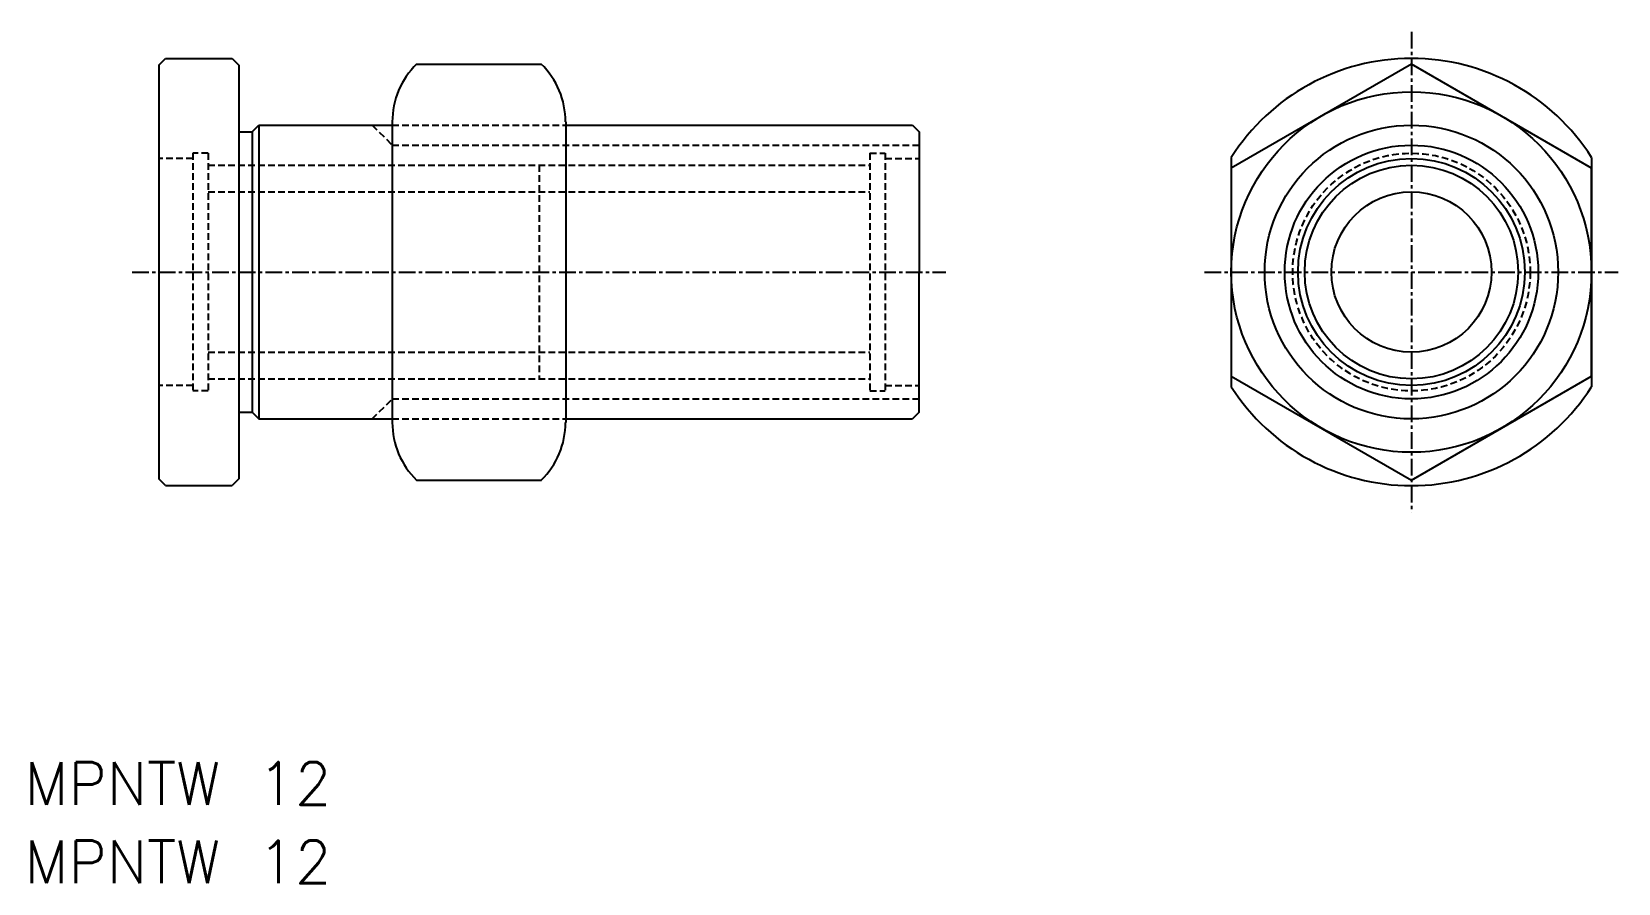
# Model space of a CAD drawing. Extents: x 225 to 344, y -117 to -53.
import ezdxf

# ---------------------------------------------------------------- set-up
doc = ezdxf.new("R2010")
doc.units = 0
doc.linetypes.add('CENTER', pattern=[2, 1.25, -0.25, 0.25, -0.25])
doc.linetypes.add('DASHED', pattern=[0.75, 0.5, -0.25])
doc.layers.get('0').update_dxf_attribs({"linetype": 'CONTINUOUS'})
doc.layers.add('CENTER', color=1, linetype='CENTER')
doc.styles.get("Standard").update_dxf_attribs({"font": 'txt.shx', "bigfont": 'bigfont.shx'})

msp = doc.modelspace()

# ---------------------------------------------------------------- linework, layer by layer
at = {"color": 7, "linetype": 'CONTINUOUS'}
for p, q in [((234.71, -55.98), (235.21, -55.48)), ((235.21, -55.48), (240.21, -55.48)), ((240.21, -55.48), (240.71, -55.98)), ((234.71, -55.98), (234.71, -86.98)), ((240.71, -55.98), (240.71, -86.98)), ((254.02, -55.9), (263.39, -55.9)), ((241.71, -60.98), (242.21, -60.48)), ((242.21, -60.48), (252.21, -60.48)), ((242.21, -60.48), (242.21, -82.48)), ((252.21, -60.23), (252.21, -82.74)), ((265.21, -60.23), (265.21, -82.74)), ((265.21, -60.48), (291.21, -60.48)), ((291.21, -60.48), (291.71, -60.98)), ((240.71, -60.98), (241.71, -60.98)), ((241.71, -60.98), (241.71, -81.98)), ((291.71, -60.98), (291.71, -71.48)), ((315.1, -62.9), (315.1, -80.07)), ((342.1, -62.9), (342.1, -80.07)), ((291.71, -81.98), (291.71, -71.48)), ((240.71, -81.98), (241.71, -81.98)), ((241.71, -81.98), (242.21, -82.48)), ((291.71, -81.98), (291.21, -82.48)), ((242.21, -82.48), (252.21, -82.48)), ((265.21, -82.48), (291.21, -82.48)), ((235.21, -87.48), (234.71, -86.98)), ((235.21, -87.48), (240.21, -87.48)), ((240.71, -86.98), (240.21, -87.48)), ((254.02, -87.07), (263.39, -87.07))]:
    msp.add_line(p, q, dxfattribs=at)
at = {"color": 3, "linetype": 'DASHED'}
for p, q in [((250.71, -60.48), (252.21, -61.98)), ((252.21, -60.48), (265.21, -60.48)), ((237.26, -62.98), (234.71, -62.98)), ((238.41, -62.58), (237.26, -62.58)), ((237.26, -62.58), (237.26, -80.38)), ((238.41, -62.58), (238.41, -80.38)), ((252.21, -61.98), (291.71, -61.98)), ((288.01, -62.58), (289.16, -62.58)), ((288.01, -62.58), (288.01, -80.38)), ((289.16, -62.58), (289.16, -80.38)), ((289.16, -62.98), (291.71, -62.98)), ((238.41, -63.48), (288.01, -63.48)), ((263.21, -63.48), (263.21, -79.48)), ((238.41, -65.48), (288.01, -65.48)), ((238.41, -77.48), (288.01, -77.48)), ((238.41, -79.48), (288.01, -79.48)), ((237.26, -79.98), (234.71, -79.98)), ((238.41, -80.38), (237.26, -80.38)), ((288.01, -80.38), (289.16, -80.38)), ((289.16, -79.98), (291.71, -79.98)), ((250.71, -82.48), (252.21, -80.98)), ((252.21, -80.98), (291.71, -80.98)), ((252.21, -82.48), (265.21, -82.48))]:
    msp.add_line(p, q, dxfattribs=at)
at = {"color": 7, "linetype": 'CONTINUOUS'}
msp.add_lwpolyline([(315.1, -79.28), (328.6, -87.07), (342.1, -79.28), (342.1, -63.69), (328.6, -55.9), (315.1, -63.69)], close=True, dxfattribs=at)
for radius in [13.5, 11, 8.5, 8, 6]:
    msp.add_circle((328.6, -71.48), radius, dxfattribs=at)
at = {"color": 3, "linetype": 'CONTINUOUS'}
msp.add_circle((328.6, -71.48), 9.5, dxfattribs=at)
at = {"color": 3, "linetype": 'DASHED'}
msp.add_circle((328.6, -71.48), 8.9, dxfattribs=at)
at = {"color": 7, "linetype": 'CONTINUOUS'}
for centre, radius, start, end in [((328.6, -71.48), 16, 32.4617, 147.5383), ((258.27, -60.23), 6.06, 134.4393, 180), ((259.14, -60.23), 6.06, 0, 45.5607), ((328.6, -71.48), 16, 212.4617, 327.5383), ((258.27, -82.74), 6.06, 180, 225.5607), ((259.14, -82.74), 6.06, 314.4393, 360)]:
    msp.add_arc(centre, radius, start, end, dxfattribs=at)
at = {"layer": 'CENTER', "color": 1, "linetype": 'CENTER'}
for p, q in [((328.6, -53.48), (328.6, -89.48)), ((232.71, -71.48), (293.71, -71.48)), ((313.1, -71.48), (344.1, -71.48))]:
    msp.add_line(p, q, dxfattribs=at)

# ---------------------------------------------------------------- texts
at = {"color": 7, "linetype": 'CONTINUOUS'}
for p in [(224.64, -111.38), (224.64, -117.26)]:
    msp.add_text('MPNTW 12', height=3.2, dxfattribs=at).set_placement(p)

doc.saveas('drawing.dxf')
